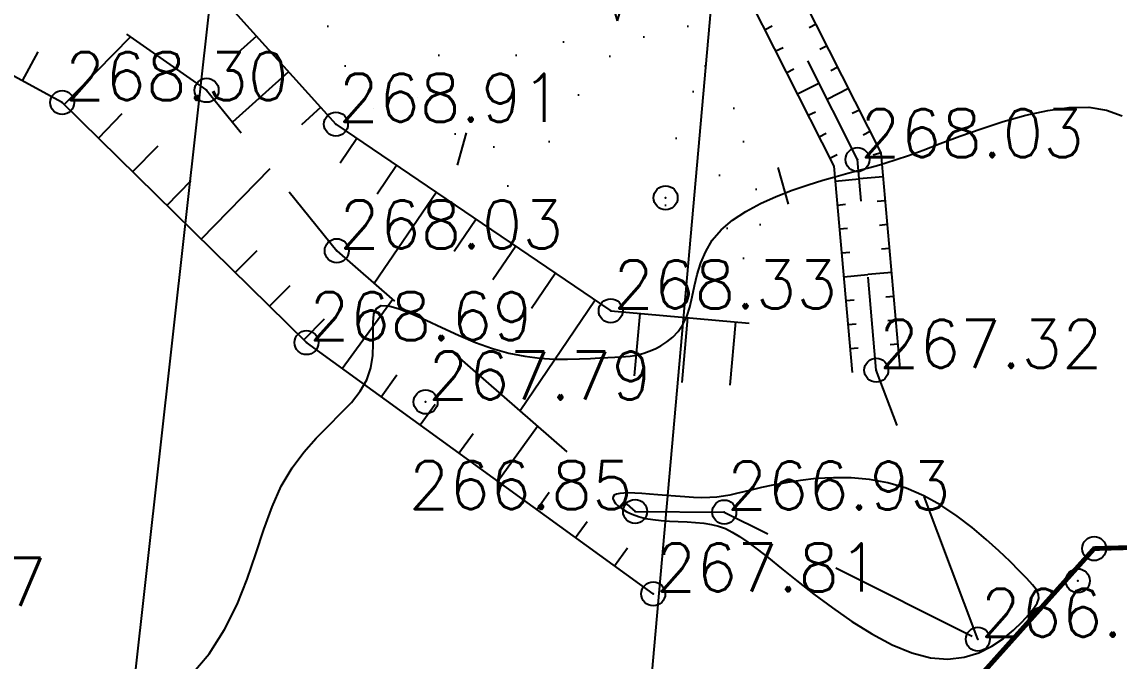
# Model space of a CAD drawing. Header units: millimetres. Extents: x 524954 to 526204, y 9523489 to 9524010.
# Drawn here: x 525606.35 to 525629.2, y 9523584.17 to 9523597.49 of the extents above; entities that cross this region are included whole.
import ezdxf
from ezdxf import colors
from ezdxf.entities.mleader import LeaderData, LeaderLine
from ezdxf.enums import TextEntityAlignment as Align
from ezdxf.math import Vec2, Vec3

# ---------------------------------------------------------------- set-up
doc = ezdxf.new("R2010")
doc.units = ezdxf.units.MM
doc.header["$PDMODE"] = 32
doc.header["$PDSIZE"] = 0.5
doc.linetypes.add('ACAD_ISO12W100', pattern=[21, 12, -3, 0, -3, 0, -3])
doc.linetypes.add('CACHE2', pattern=[4.7625, 3.175, -1.5875])
for name, color, linetype in [('Bas_Talus', 40, 'CACHE2'), ('Bord Fleuve', 4, 'ACAD_ISO12W100'), ('CN_01_00', 3, 'Continuous'), ('CN_02_00', 4, 'Continuous'), ('ETQ IMPAIR', 7, 'Continuous'), ('Haut_Talus', 30, 'Continuous'), ('Route - Route de la corniche de Brazzaville - Tabulations', 7, 'Continuous'), ('Talus', 2, 'Continuous'), ('TopoAlt', 3, 'Continuous'), ('TOPOJIS', 7, 'Continuous'), ('Végétation_Plantation', 70, 'Continuous')]:
    doc.layers.add(name, color=color, linetype=linetype)
doc.styles.add('Simplex 1.0', font='Simplex.shx', dxfattribs={"width": 0.99, "height": 1})
doc.styles.get("Standard").update_dxf_attribs({"font": 'arial.ttf'})

# ---------------------------------------------------------------- blocks, each defined once
blk = doc.blocks.new('TCPOINT M')
at = {"color": 0}
blk.add_point((0, 0), dxfattribs=at)
at = {"layer": 'TopoAlt', "style": 'Simplex 1.0', "width": 0.99}
blk.add_attdef('ALT', (0.15, 0.15), '', height=1, dxfattribs=at)

msp = doc.modelspace()

# ---------------------------------------------------------------- hatches: boundary and pattern name
at = {"layer": 'Bord Fleuve', "ltscale": 0.5}
h = msp.add_hatch(dxfattribs=at)
h.set_pattern_fill('ANSI33', color=256, scale=2, angle=330, style=0)
h.paths.add_polyline_path([(526101.715, 9523771.778), (526101.498, 9523728.689), (526067.042, 9523702.1), (526048.223, 9523678.528), (526031.816, 9523676.184), (526027.837, 9523671.249), (526016.46, 9523661.911), (526012.684, 9523655.259), (526010.342, 9523652.337), (526009.349, 9523649.826), (526002.836, 9523644.901), (526001.359, 9523638.704), (525998.552, 9523634.868), (525992.641, 9523630.59), (525971.373, 9523621.771), (525946.333, 9523622.282), (525936.503, 9523619.892), (525930.695, 9523617.923), (525919.699, 9523615.395), (525895.841, 9523612.948), (525885.599, 9523613.628), (525875.196, 9523613.421), (525867.372, 9523614.558), (525859.164, 9523613.749), (525850.68, 9523611.584), (525842.877, 9523609.413), (525834.137, 9523605.724), (525821.783, 9523602.11), (525815.903, 9523600.185), (525796.184, 9523594.113), (525774.026, 9523585.199), (525767.099, 9523581.761), (525763.989, 9523580.32), (525760.33, 9523578.539), (525748.039, 9523572.413), (525744.059, 9523571.766), (525739.195, 9523569.005), (525726.381, 9523563.785), (525719.788, 9523561.814), (525707.248, 9523554.536), (525700.147, 9523552.212), (525692.212, 9523549.16), (525674.921, 9523545.702), (525662.522, 9523542.332), (525644.942, 9523541.016), (525635.899, 9523540.053), (525621.612, 9523536.522), (525609.298, 9523533.789), (525593.484, 9523529.477), (525590.482, 9523529.837), (525587.338, 9523528.188), (525575.413, 9523524.864), (525573.541, 9523524.376), (525537.559, 9523507.804), (525536.053, 9523507.312), (525509.961, 9523500.658), (525472.702, 9523501.018), (525453.195, 9523495.13), (525425.264, 9523493.316), (525409.725, 9523500.229), (525383.624, 9523517.145), (525374.857, 9523528.592), (525397.503, 9523550.219), (525408.728, 9523544.096), (525423.511, 9523536.311), (525445.736, 9523537.578), (525453.966, 9523539.782), (525464.454, 9523546.087), (525473.153, 9523547.827), (525482.046, 9523548.599), (525491.438, 9523548.246), (525499.251, 9523546.152), (525510.455, 9523545.914), (525524.182, 9523548.573), (525533.752, 9523550.446), (525539.312, 9523550.42), (525543.959, 9523554.529), (525548.966, 9523556.567), (525556.157, 9523559.482), (525565.701, 9523562.659), (525575.687, 9523565.927), (525586.045, 9523569.089), (525592.726, 9523570.833), (525599.232, 9523573.013), (525615.849, 9523577.326), (525625.16, 9523582.583), (525628.685, 9523586.517), (525632.523, 9523586.625), (525648.079, 9523583.088), (525655.429, 9523583.638), (525665.347, 9523586.334), (525670.505, 9523587.365), (525674.974, 9523592.31), (525681.363, 9523595.427), (525690.374, 9523596.897), (525696.726, 9523596.667), (525703.112, 9523600.372), (525712.502, 9523603.181), (525720.951, 9523606.622), (525729.973, 9523611.744), (525735.094, 9523612.577), (525741.896, 9523615.967), (525746.088, 9523618.007), (525749.05, 9523619.379), (525756.94, 9523623.296), (525766.831, 9523627.898), (525804.249, 9523638.101), (525817.576, 9523642.025), (525828.432, 9523644.919), (525839.805, 9523649.896), (525846.166, 9523651.166), (525855.839, 9523655.822), (525867.776, 9523655.711), (525877.503, 9523655.632), (525886.144, 9523654.198), (525894.786, 9523653.829), (525911.157, 9523655.506), (525918.652, 9523656.801), (525925.004, 9523658.249), (525933.183, 9523660.832), (525939.613, 9523663.374), (525944.509, 9523665.893), (525950.393, 9523669.022), (525957.623, 9523672.73), (525962.986, 9523676.276), (525970.165, 9523679.965), (525973.599, 9523682.924), (525976.261, 9523684.646), (525980.145, 9523686.246), (525987.591, 9523689.162), (525991.967, 9523692.966), (525998.543, 9523697.851), (526003.542, 9523703.73), (526012.581, 9523711.677), (526026.66, 9523716.709), (526030.85, 9523726.011), (526046.387, 9523740.613), (526052.355, 9523745.599), (526061.927, 9523759.011), (526073.275, 9523760.379), (526077.818, 9523761.95), (526083.981, 9523762.217)])
h.paths.add_polyline_path([(525512.661, 9523516.101), (525534.357, 9523523.257), (525535.319, 9523520.342), (525513.623, 9523513.186)], flags=24)
h.paths.add_polyline_path([(525743.331, 9523593.045), (525764.315, 9523602.078), (525765.529, 9523599.259), (525744.545, 9523590.226)], flags=24)
h.paths.add_polyline_path([(525983.194, 9523662.071), (526001.508, 9523675.73), (526003.343, 9523673.269), (525985.029, 9523659.611)], flags=24)
at = {"layer": 'Végétation_Plantation', "linetype": 'CACHE2', "ltscale": 0.5}
h = msp.add_hatch(dxfattribs=at)
h.set_pattern_fill('BROUSS', color=256, scale=1.5, style=0)
h.set_pattern_definition([(74.475889, (0, 0), (-3.750000001, 13.500000005), [2.25, -11.761156275]), (74.475889, (3.75, 4.5), (-3.750000001, 13.500000005), [2.25, -11.761156275]), (74.475889, (7.5, 9), (-3.750000001, 13.500000005), [2.25, -11.761156275]), (105.524111, (0, 0), (-7.500000003, 4e-10), [1.5, -12.511156275]), (105.524111, (3.75, 4.5), (-7.500000003, 4e-10), [1.5, -12.511156275]), (105.524111, (7.5, 9), (-7.500000003, 4e-10), [1.5, -12.511156275]), (0, (0.453, 0.484), (3.75, 4.5), [0, -7.5]), (0, (1.468, 1.072), (3.75, 4.5), [0, -7.5]), (0, (1.1713, 1.8804), (3.75, 4.5), [0, -7.5]), (0, (2.327, 1.9907), (3.75, 4.5), [0, -7.5]), (0, (1.64, 3.7912), (3.75, 4.5), [0, -7.5]), (0, (0.3684, 2.1545), (3.75, 4.5), [0, -7.5]), (0, (0.281, 2.4684), (3.75, 4.5), [0, -7.5]), (0, (0.0314, 3.7912), (3.75, 4.5), [0, -7.5]), (0, (-0.7807, 0.2634), (3.75, 4.5), [0, -7.5]), (0, (-0.8588, 0.9984), (3.75, 4.5), [0, -7.5]), (0, (-1.468, 0.19), (3.75, 4.5), [0, -7.5]), (0, (-1.624, 1.2924), (3.75, 4.5), [0, -7.5]), (0, (-1.1242, 1.9905), (3.75, 4.5), [0, -7.5]), (0, (-1.3274, 2.6888), (3.75, 4.5), [0, -7.5]), (0, (-1.9207, 3.5707), (3.75, 4.5), [0, -7.5]), (0, (-0.406, 2.9085), (3.75, 4.5), [0, -7.5]), (0, (-2.53, 2.064), (3.75, 4.5), [0, -7.5]), (0, (-2.7485, 0.6675), (3.75, 4.5), [0, -7.5]), (0, (-1.1235, -0.4347), (3.75, 4.5), [0, -7.5]), (0, (-0.156, -0.7287), (3.75, 4.5), [0, -7.5]), (0, (-0.812, -1.537), (3.75, 4.5), [0, -7.5]), (0, (1.5774, -1.4635), (3.75, 4.5), [0, -7.5]), (0, (0.5466, -0.3245), (3.75, 4.5), [0, -7.5]), (0, (1.468, -0.104), (3.75, 4.5), [0, -7.5])])
edge = h.paths.add_edge_path()
edge.add_line((525603.708, 9523651.917), (525604.316, 9523643.682))
edge.add_line((525604.316, 9523643.682), (525604.258, 9523638.43))
edge.add_line((525604.258, 9523638.43), (525602.189, 9523630.893))
edge.add_line((525602.189, 9523630.893), (525600.46, 9523615.84))
edge.add_line((525600.46, 9523615.84), (525600.246, 9523608.403))
edge.add_line((525600.246, 9523608.403), (525608.91, 9523600.84))
edge.add_line((525608.91, 9523600.84), (525613.364, 9523595.903))
edge.add_line((525613.364, 9523595.903), (525618.862, 9523592.168))
edge.add_line((525618.862, 9523592.168), (525621.565, 9523591.927))
edge.add_line((525621.565, 9523591.927), (525622.564, 9523594.28))
edge.add_line((525622.564, 9523594.28), (525620.711, 9523597.954))
edge.add_line((525620.711, 9523597.954), (525616.544, 9523601.433))
edge.add_line((525616.544, 9523601.433), (525615.815, 9523602.539))
edge.add_line((525615.815, 9523602.539), (525614.269, 9523607.932))
edge.add_line((525614.269, 9523607.932), (525614.127, 9523611.871))
edge.add_line((525614.127, 9523611.871), (525613.362, 9523616.707))
edge.add_line((525613.362, 9523616.707), (525613.37, 9523620.459))
edge.add_line((525613.37, 9523620.459), (525613.416, 9523620.919))
edge.add_line((525613.416, 9523620.919), (525610.77, 9523625.896))
edge.add_line((525610.77, 9523625.896), (525609.551, 9523629.318))
edge.add_line((525609.551, 9523629.318), (525608.776, 9523630.898))
edge.add_line((525608.776, 9523630.898), (525609.025, 9523636.424))
edge.add_line((525609.025, 9523636.424), (525608.54, 9523644.276))
edge.add_line((525608.54, 9523644.276), (525607.714, 9523651.451))
edge.add_line((525607.714, 9523651.451), (525603.758, 9523651.916))

# ---------------------------------------------------------------- linework, layer by layer
at = {"layer": 'Bas_Talus', "flags": 128}
for points in [[(525599.357, 9523657.854), (525600.356, 9523650.755), (525601.3, 9523645.196), (525601.052, 9523643.968), (525601.014, 9523638.343), (525599.463, 9523634.839), (525598.397, 9523632.673), (525596.606, 9523627.292), (525596.086, 9523614.07), (525598.152, 9523606.809), (525601.835, 9523601.931), (525610.196, 9523596.063), (525612.906, 9523592.721), (525619.121, 9523587.29), (525620.98, 9523587.278), (525626.263, 9523584.629)], [(525626.263, 9523584.629), (525624.147, 9523590.232), (525623.755, 9523594.62), (525621.685, 9523598.727), (525617.462, 9523602.252), (525616.934, 9523603.053), (525615.48, 9523608.124), (525615.341, 9523611.988), (525614.579, 9523616.801), (525614.587, 9523620.397), (525614.664, 9523621.165), (525611.887, 9523626.388), (525610.674, 9523629.791), (525610.006, 9523631.154), (525610.243, 9523636.435), (525609.753, 9523644.383), (525608.922, 9523651.591)]]:
    msp.add_lwpolyline(points, dxfattribs=at)
at = {"layer": 'Bord Fleuve', "ltscale": 0.35, "flags": 128}
msp.add_lwpolyline([(525394.064, 9523546.741, 0.1, 0.1, 0), (525403.511, 9523541.057, 0.1, 0.1, 0), (525423.511, 9523536.311, 0.1, 0.1, 0), (525445.736, 9523537.578, 0.1, 0.1, 0), (525453.966, 9523539.782, 0.1, 0.1, 0), (525464.454, 9523546.087, 0.1, 0.1, 0), (525473.153, 9523547.827, 0.1, 0.1, 0), (525482.046, 9523548.599, 0.1, 0.1, 0), (525491.438, 9523548.246, 0.1, 0.1, 0), (525499.251, 9523546.152, 0.1, 0.1, 0), (525510.455, 9523545.914, 0.1, 0.1, 0), (525524.182, 9523548.573, 0.1, 0.1, 0), (525533.752, 9523550.446, 0.1, 0.1, 0), (525539.312, 9523550.42, 0.1, 0.1, 0), (525543.959, 9523554.529, 0.1, 0.1, 0), (525548.966, 9523556.567, 0.1, 0.1, 0), (525556.157, 9523559.482, 0.1, 0.1, 0), (525565.701, 9523562.659, 0.1, 0.1, 0), (525575.687, 9523565.927, 0.1, 0.1, 0), (525586.045, 9523569.089, 0.1, 0.1, 0), (525592.726, 9523570.833, 0.1, 0.1, 0), (525599.232, 9523573.013, 0.1, 0.1, 0), (525615.849, 9523577.326, 0.1, 0.1, 0), (525625.16, 9523582.583, 0.1, 0.1, 0), (525628.685, 9523586.517, 0.1, 0.1, 0), (525632.523, 9523586.625, 0.1, 0.1, 0), (525648.079, 9523583.088, 0.1, 0.1, 0), (525655.429, 9523583.638, 0.1, 0.1, 0), (525665.347, 9523586.334, 0.1, 0.1, 0), (525670.505, 9523587.365, 0.1, 0.1, 0), (525674.974, 9523592.31, 0.1, 0.1, 0), (525674.974, 9523592.31, 0.1, 0.1, 0), (525681.363, 9523595.427, 0.1, 0.1, 0), (525681.363, 9523595.427, 0.1, 0.1, 0), (525690.374, 9523596.897, 0.1, 0.1, 0), (525696.726, 9523596.667, 0.1, 0.1, 0), (525703.112, 9523600.372, 0.1, 0.1, 0), (525712.502, 9523603.181, 0.1, 0.1, 0), (525712.502, 9523603.181, 0.1, 0.1, 0), (525720.951, 9523606.622, 0.1, 0.1, 0), (525729.973, 9523611.744, 0.1, 0.1, 0), (525735.094, 9523612.577, 0.1, 0.1, 0), (525741.896, 9523615.967, 0.1, 0.1, 0), (525746.088, 9523618.007, 0.1, 0.1, 0), (525749.05, 9523619.379, 0.1, 0.1, 0), (525756.94, 9523623.296, 0.1, 0.1, 0), (525766.831, 9523627.898, 0.1, 0.1, 0), (525804.249, 9523638.101, 0.1, 0.1, 0), (525817.576, 9523642.025, 0.1, 0.1, 0), (525828.432, 9523644.919, 0.1, 0.1, 0), (525839.805, 9523649.896, 0.1, 0.1, 0), (525846.166, 9523651.166, 0.1, 0.1, 0), (525855.839, 9523655.822, 0.1, 0.1, 0), (525867.776, 9523655.711, 0.1, 0.1, 0), (525877.503, 9523655.632, 0.1, 0.1, 0), (525886.144, 9523654.198, 0.1, 0.1, 0), (525894.786, 9523653.829, 0.1, 0.1, 0), (525911.157, 9523655.506, 0.1, 0.1, 0), (525918.652, 9523656.801, 0.1, 0.1, 0), (525925.004, 9523658.249, 0.1, 0.1, 0), (525933.183, 9523660.832, 0.1, 0.1, 0), (525939.613, 9523663.374, 0.1, 0.1, 0), (525944.509, 9523665.893, 0.1, 0.1, 0), (525950.393, 9523669.022, 0.1, 0.1, 0), (525957.623, 9523672.73, 0.1, 0.1, 0), (525962.986, 9523676.276, 0.1, 0.1, 0), (525970.165, 9523679.965, 0.1, 0.1, 0), (525970.165, 9523679.965, 0.1, 0.1, 0), (525973.599, 9523682.924, 0.1, 0.1, 0), (525976.261, 9523684.646, 0.1, 0.1, 0), (525980.145, 9523686.246, 0.1, 0.1, 0), (525987.591, 9523689.162, 0.1, 0.1, 0), (525991.967, 9523692.966, 0.1, 0.1, 0), (525998.543, 9523697.851, 0.1, 0.1, 0), (526003.542, 9523703.73, 0.1, 0.1, 0), (526012.581, 9523711.677, 0.1, 0.1, 0), (526026.66, 9523716.709, 0.1, 0.1, 0), (526030.85, 9523726.011, 0.1, 0.1, 0), (526046.387, 9523740.613, 0.1, 0.1, 0), (526052.355, 9523745.599, 0.1, 0.1, 0), (526061.927, 9523759.011, 0.1, 0.1, 0), (526073.275, 9523760.379, 0.1, 0.1, 0), (526077.818, 9523761.95, 0.1, 0.1, 0), (526083.981, 9523762.217, 0.1, 0.1, 0), (526101.715, 9523771.778, 0, 0, 0)], format="xyseb", dxfattribs=at)
at = {"layer": 'CN_01_00', "elevation": 267, "flags": 128}
msp.add_lwpolyline([(525625.64, 9523584.211), (525625.976, 9523584.252), (525626.281, 9523584.348), (525626.555, 9523584.484), (525626.798, 9523584.646), (525627.007, 9523584.82), (525627.183, 9523584.991), (525627.324, 9523585.147), (525627.429, 9523585.275), (525627.498, 9523585.381), (525627.531, 9523585.475), (525627.526, 9523585.564), (525627.484, 9523585.657), (525627.404, 9523585.763), (525627.286, 9523585.891), (525627.128, 9523586.05), (525626.933, 9523586.245), (525626.701, 9523586.468), (525626.437, 9523586.708), (525626.145, 9523586.954), (525625.829, 9523587.195), (525625.491, 9523587.42), (525625.135, 9523587.617), (525624.766, 9523587.776), (525624.387, 9523587.889), (525624.004, 9523587.958), (525623.624, 9523587.991), (525623.253, 9523587.994), (525622.897, 9523587.974), (525622.564, 9523587.937), (525622.259, 9523587.889), (525621.988, 9523587.838), (525621.757, 9523587.788), (525621.559, 9523587.742), (525621.388, 9523587.7), (525621.237, 9523587.663), (525621.097, 9523587.632), (525620.962, 9523587.607), (525620.825, 9523587.589), (525620.677, 9523587.579), (525620.514, 9523587.577), (525620.339, 9523587.582), (525620.155, 9523587.592), (525619.966, 9523587.606), (525619.779, 9523587.622), (525619.595, 9523587.638), (525619.421, 9523587.654), (525619.261, 9523587.666), (525619.118, 9523587.674), (525618.993, 9523587.677), (525618.887, 9523587.674), (525618.801, 9523587.666), (525618.734, 9523587.65), (525618.688, 9523587.628), (525618.662, 9523587.597), (525618.658, 9523587.558), (525618.676, 9523587.511), (525618.715, 9523587.458), (525618.773, 9523587.4), (525618.851, 9523587.342), (525618.947, 9523587.284), (525619.06, 9523587.231), (525619.19, 9523587.185), (525619.335, 9523587.147), (525619.494, 9523587.121), (525619.664, 9523587.103), (525619.841, 9523587.091), (525620.022, 9523587.083), (525620.203, 9523587.074), (525620.381, 9523587.063), (525620.552, 9523587.046), (525620.712, 9523587.021), (525620.86, 9523586.984), (525621.003, 9523586.932), (525621.147, 9523586.861), (525621.3, 9523586.768), (525621.471, 9523586.65), (525621.668, 9523586.502), (525621.898, 9523586.321), (525622.169, 9523586.104), (525622.487, 9523585.85), (525622.844, 9523585.571), (525623.231, 9523585.283), (525623.638, 9523585.001), (525624.056, 9523584.74), (525624.475, 9523584.515), (525624.885, 9523584.343), (525625.276, 9523584.238), (525625.64, 9523584.211)], close=True, dxfattribs=at)
at = {"layer": 'CN_02_00', "elevation": 268, "flags": 128}
msp.add_lwpolyline([(525609.848, 9523583.854), (525610.25, 9523584.326), (525610.571, 9523584.831), (525610.829, 9523585.354), (525611.041, 9523585.883), (525611.222, 9523586.407), (525611.39, 9523586.912), (525611.561, 9523587.387), (525611.751, 9523587.817), (525611.974, 9523588.196), (525612.221, 9523588.527), (525612.48, 9523588.82), (525612.739, 9523589.084), (525612.986, 9523589.328), (525613.21, 9523589.561), (525613.397, 9523589.793), (525613.536, 9523590.031), (525613.619, 9523590.281), (525613.658, 9523590.537), (525613.668, 9523590.788), (525613.664, 9523591.022), (525613.663, 9523591.229), (525613.68, 9523591.398), (525613.731, 9523591.519), (525613.831, 9523591.58), (525613.992, 9523591.575), (525614.208, 9523591.514), (525614.471, 9523591.408), (525614.77, 9523591.272), (525615.097, 9523591.119), (525615.442, 9523590.961), (525615.796, 9523590.812), (525616.149, 9523590.685), (525616.493, 9523590.59), (525616.824, 9523590.525), (525617.139, 9523590.485), (525617.436, 9523590.465), (525617.712, 9523590.461), (525617.965, 9523590.467), (525618.192, 9523590.479), (525618.389, 9523590.491), (525618.556, 9523590.5), (525618.698, 9523590.506), (525618.818, 9523590.511), (525618.924, 9523590.518), (525619.019, 9523590.527), (525619.111, 9523590.541), (525619.205, 9523590.561), (525619.305, 9523590.589), (525619.417, 9523590.627), (525619.537, 9523590.678), (525619.661, 9523590.742), (525619.785, 9523590.823), (525619.905, 9523590.922), (525620.016, 9523591.042), (525620.115, 9523591.185), (525620.196, 9523591.352), (525620.259, 9523591.544), (525620.311, 9523591.758), (525620.36, 9523591.987), (525620.417, 9523592.225), (525620.491, 9523592.467), (525620.592, 9523592.707), (525620.73, 9523592.94), (525620.913, 9523593.159), (525621.148, 9523593.36), (525621.426, 9523593.542), (525621.735, 9523593.706), (525622.063, 9523593.853), (525622.397, 9523593.982), (525622.725, 9523594.094), (525623.034, 9523594.19), (525623.313, 9523594.27), (525623.553, 9523594.335), (525623.763, 9523594.39), (525623.956, 9523594.441), (525624.144, 9523594.493), (525624.342, 9523594.551), (525624.562, 9523594.621), (525624.817, 9523594.708), (525625.12, 9523594.818), (525625.48, 9523594.953), (525625.888, 9523595.105), (525626.329, 9523595.261), (525626.791, 9523595.411), (525627.26, 9523595.542), (525627.723, 9523595.644), (525628.166, 9523595.703), (525628.575, 9523595.709), (525628.941, 9523595.652), (525629.268, 9523595.532)], dxfattribs=at)
at = {"layer": 'Haut_Talus', "flags": 128}
for points in [[(525601.024, 9523658.289), (525602.687, 9523654.633), (525603.599, 9523643.656), (525603.543, 9523638.531), (525601.483, 9523631.03), (525599.745, 9523615.892), (525599.52, 9523608.085), (525608.406, 9523600.328), (525612.89, 9523595.359), (525618.613, 9523591.471), (525621.501, 9523591.213)], [(525619.5, 9523585.574), (525612.277, 9523590.807), (525607.186, 9523595.808), (525599.957, 9523599.753), (525597.247, 9523603.032), (525593.096, 9523611.496), (525592.851, 9523613.063), (525593.481, 9523618.717), (525594.45, 9523630.102), (525596.089, 9523633.861), (525596.995, 9523635.297), (525597.827, 9523643.003), (525597.939, 9523651.265), (525597.377, 9523657.469)], [(525623.649, 9523590.188), (525623.266, 9523594.48), (525621.285, 9523598.409), (525617.085, 9523601.916), (525616.474, 9523602.842), (525614.983, 9523608.045), (525614.842, 9523611.94), (525614.079, 9523616.763), (525614.087, 9523620.422), (525614.151, 9523621.064), (525611.428, 9523626.186), (525610.213, 9523629.597), (525609.501, 9523631.049), (525609.743, 9523636.43), (525609.255, 9523644.339), (525608.426, 9523651.533)], [(525624.645, 9523590.277), (525624.245, 9523594.759), (525622.084, 9523599.044), (525617.839, 9523602.589), (525617.393, 9523603.265), (525615.978, 9523608.203), (525615.839, 9523612.036), (525615.079, 9523616.84), (525615.087, 9523620.371), (525615.176, 9523621.266), (525612.345, 9523626.59), (525611.136, 9523629.986), (525610.511, 9523631.259), (525610.744, 9523636.439), (525610.251, 9523644.427), (525609.419, 9523651.648)]]:
    msp.add_lwpolyline(points, dxfattribs=at)
at = {"layer": 'Route - Route de la corniche de Brazzaville - Tabulations'}
for p, q in [((525613.413, 9523626.132), (525606.759, 9523566.502)), ((525623.142, 9523625.156), (525617.814, 9523565.393))]:
    msp.add_line(p, q, dxfattribs=at)
at = {"layer": 'Talus'}
for p, q in [((525621.829, 9523597.329), (525621.978, 9523597.404)), ((525622.894, 9523597.438), (525622.746, 9523597.363)), ((525607.226, 9523595.769), (525608.609, 9523597.176)), ((525607.226, 9523595.769), (525608.609, 9523597.176)), ((525611.234, 9523597.194), (525610.848, 9523596.845)), ((525611.234, 9523597.194), (525610.848, 9523596.845)), ((525622.054, 9523596.883), (525622.203, 9523596.958)), ((525623.12, 9523596.991), (525622.971, 9523596.916)), ((525606.358, 9523596.26), (525606.686, 9523596.862)), ((525606.358, 9523596.26), (525606.686, 9523596.862)), ((525611.904, 9523596.451), (525610.736, 9523595.397)), ((525611.904, 9523596.451), (525610.736, 9523595.397)), ((525622.28, 9523596.436), (525622.428, 9523596.511)), ((525623.345, 9523596.545), (525623.196, 9523596.47)), ((525622.505, 9523595.99), (525622.951, 9523596.215)), ((525623.57, 9523596.098), (525623.123, 9523595.873)), ((525607.94, 9523595.068), (525608.439, 9523595.577)), ((525607.94, 9523595.068), (525608.439, 9523595.577)), ((525612.574, 9523595.709), (525612.171, 9523595.346)), ((525612.574, 9523595.709), (525612.171, 9523595.346)), ((525622.73, 9523595.543), (525622.879, 9523595.618)), ((525623.795, 9523595.652), (525623.646, 9523595.577)), ((525613.327, 9523595.062), (525612.974, 9523594.543)), ((525613.327, 9523595.062), (525612.974, 9523594.543)), ((525622.955, 9523595.097), (525623.104, 9523595.172)), ((525624.02, 9523595.206), (525623.871, 9523595.131)), ((525608.653, 9523594.367), (525609.186, 9523594.909)), ((525608.653, 9523594.367), (525609.186, 9523594.909)), ((525623.18, 9523594.65), (525623.329, 9523594.725)), ((525624.245, 9523594.759), (525624.082, 9523594.713)), ((525610.08, 9523592.965), (525611.519, 9523594.431)), ((525610.08, 9523592.965), (525611.519, 9523594.431)), ((525614.154, 9523594.5), (525613.746, 9523593.9)), ((525614.154, 9523594.5), (525613.746, 9523593.9)), ((525609.366, 9523593.666), (525609.873, 9523594.182)), ((525609.366, 9523593.666), (525609.873, 9523594.182)), ((525623.293, 9523594.172), (525623.791, 9523594.217)), ((525624.289, 9523594.261), (525623.791, 9523594.217)), ((525614.981, 9523593.938), (525613.689, 9523592.036)), ((525614.981, 9523593.938), (525613.689, 9523592.036)), ((525623.338, 9523593.674), (525623.504, 9523593.689)), ((525624.334, 9523593.763), (525624.168, 9523593.748)), ((525615.808, 9523593.376), (525615.355, 9523592.708)), ((525615.808, 9523593.376), (525615.355, 9523592.708)), ((525624.378, 9523593.265), (525624.212, 9523593.25)), ((525623.382, 9523593.176), (525623.548, 9523593.191)), ((525616.636, 9523592.814), (525616.159, 9523592.113)), ((525616.636, 9523592.814), (525616.159, 9523592.113)), ((525624.423, 9523592.767), (525624.257, 9523592.752)), ((525610.793, 9523592.265), (525611.246, 9523592.726)), ((525610.793, 9523592.265), (525611.246, 9523592.726)), ((525623.427, 9523592.678), (525623.593, 9523592.693)), ((525617.463, 9523592.252), (525616.964, 9523591.517)), ((525617.463, 9523592.252), (525616.964, 9523591.517)), ((525623.471, 9523592.18), (525623.969, 9523592.225)), ((525624.467, 9523592.269), (525623.969, 9523592.225)), ((525611.506, 9523591.564), (525611.933, 9523591.998)), ((525611.506, 9523591.564), (525611.933, 9523591.998)), ((525613.022, 9523590.267), (525614.065, 9523591.708)), ((525613.022, 9523590.267), (525614.065, 9523591.708)), ((525618.29, 9523591.69), (525616.724, 9523589.385)), ((525618.29, 9523591.69), (525616.724, 9523589.385)), ((525623.516, 9523591.682), (525623.682, 9523591.697)), ((525624.512, 9523591.771), (525624.346, 9523591.756)), ((525619.22, 9523591.416), (525619.104, 9523590.114)), ((525619.22, 9523591.416), (525619.104, 9523590.114)), ((525612.22, 9523590.863), (525612.653, 9523591.304)), ((525612.22, 9523590.863), (525612.653, 9523591.304)), ((525620.216, 9523591.328), (525620.096, 9523589.98)), ((525620.216, 9523591.328), (525620.096, 9523589.98)), ((525621.212, 9523591.239), (525621.094, 9523589.919)), ((525621.212, 9523591.239), (525621.094, 9523589.919)), ((525623.56, 9523591.184), (525623.726, 9523591.199)), ((525624.556, 9523591.273), (525624.39, 9523591.258)), ((525624.601, 9523590.775), (525624.435, 9523590.76)), ((525623.605, 9523590.686), (525623.771, 9523590.701)), ((525613.831, 9523589.68), (525614.161, 9523590.136)), ((525613.831, 9523589.68), (525614.161, 9523590.136)), ((525614.641, 9523589.094), (525614.953, 9523589.525)), ((525614.641, 9523589.094), (525614.953, 9523589.525)), ((525615.451, 9523588.507), (525615.745, 9523588.913)), ((525615.451, 9523588.507), (525615.745, 9523588.913)), ((525616.261, 9523587.92), (525617.09, 9523589.065)), ((525616.261, 9523587.92), (525617.09, 9523589.065)), ((525617.071, 9523587.334), (525617.329, 9523587.691)), ((525617.071, 9523587.334), (525617.329, 9523587.691)), ((525617.881, 9523586.747), (525618.121, 9523587.079)), ((525617.881, 9523586.747), (525618.121, 9523587.079)), ((525618.69, 9523586.16), (525618.963, 9523586.536)), ((525618.69, 9523586.16), (525618.963, 9523586.536))]:
    msp.add_line(p, q, dxfattribs=at)

# ---------------------------------------------------------------- block references
at = {"layer": 'TOPOJIS'}
ref = msp.add_blockref('TCPOINT M', (525607.186, 9523595.808, 268.3), dxfattribs=at)
ref.add_attrib('ALT', '268.30', (525607.236, 9523595.858, 268.3), dxfattribs={"layer": 'TopoAlt', "height": 1, "style": 'Simplex 1.0', "width": 0.99})
for p in [(525610.196, 9523596.063, 268.07), (525619.758, 9523593.824, 268.1), (525628.685, 9523586.517, 267.54), (525628.343, 9523585.847, 267.27)]:
    msp.add_blockref('TCPOINT M', p, dxfattribs=at)
ref = msp.add_blockref('TCPOINT M', (525612.89, 9523595.359, 268.91), dxfattribs=at)
ref.add_attrib('ALT', '268.91', (525612.94, 9523595.409, 268.91), dxfattribs={"layer": 'TopoAlt', "height": 1, "style": 'Simplex 1.0', "width": 0.99})
ref = msp.add_blockref('TCPOINT M', (525623.755, 9523594.62, 268.03), dxfattribs=at)
ref.add_attrib('ALT', '268.03', (525623.805, 9523594.67, 268.03), dxfattribs={"layer": 'TopoAlt', "height": 1, "style": 'Simplex 1.0', "width": 0.99})
ref = msp.add_blockref('TCPOINT M', (525612.906, 9523592.721, 268.03), dxfattribs=at)
ref.add_attrib('ALT', '268.03', (525612.956, 9523592.771, 268.03), dxfattribs={"layer": 'TopoAlt', "height": 1, "style": 'Simplex 1.0', "width": 0.99})
ref = msp.add_blockref('TCPOINT M', (525618.613, 9523591.471, 268.33), dxfattribs=at)
ref.add_attrib('ALT', '268.33', (525618.663, 9523591.521, 268.33), dxfattribs={"layer": 'TopoAlt', "height": 1, "style": 'Simplex 1.0', "width": 0.99})
ref = msp.add_blockref('TCPOINT M', (525612.277, 9523590.807, 268.69), dxfattribs=at)
ref.add_attrib('ALT', '268.69', (525612.327, 9523590.857, 268.69), dxfattribs={"layer": 'TopoAlt', "height": 1, "style": 'Simplex 1.0', "width": 0.99})
ref = msp.add_blockref('TCPOINT M', (525624.147, 9523590.232, 267.32), dxfattribs=at)
ref.add_attrib('ALT', '267.32', (525624.197, 9523590.282, 267.32), dxfattribs={"layer": 'TopoAlt', "height": 1, "style": 'Simplex 1.0', "width": 0.99})
ref = msp.add_blockref('TCPOINT M', (525614.758, 9523589.572, 267.79), dxfattribs=at)
ref.add_attrib('ALT', '267.79', (525614.808, 9523589.622, 267.79), dxfattribs={"layer": 'TopoAlt', "height": 1, "style": 'Simplex 1.0', "width": 0.99})
ref = msp.add_blockref('TCPOINT M', (525619.121, 9523587.29, 266.85), dxfattribs=at)
ref.add_attrib('ALT', '266.85', dxfattribs={"layer": 'TopoAlt', "height": 1, "style": 'Simplex 1.0', "width": 0.99}).set_placement((525619.071, 9523587.34, 266.85), align=Align.RIGHT)
ref = msp.add_blockref('TCPOINT M', (525620.98, 9523587.278, 266.93), dxfattribs=at)
ref.add_attrib('ALT', '266.93', (525621.03, 9523587.328, 266.93), dxfattribs={"layer": 'TopoAlt', "height": 1, "style": 'Simplex 1.0', "width": 0.99})
ref = msp.add_blockref('TCPOINT M', (525619.5, 9523585.574, 267.81), dxfattribs=at)
ref.add_attrib('ALT', '267.81', (525619.55, 9523585.624, 267.81), dxfattribs={"layer": 'TopoAlt', "height": 1, "style": 'Simplex 1.0', "width": 0.99})
ref = msp.add_blockref('TCPOINT M', (525602.147, 9523585.274, 268.57), dxfattribs=at)
ref.add_attrib('ALT', '268.57', (525602.197, 9523585.324, 268.57), dxfattribs={"layer": 'TopoAlt', "height": 1, "style": 'Simplex 1.0', "width": 0.99})
ref = msp.add_blockref('TCPOINT M', (525626.263, 9523584.629, 266.39), dxfattribs=at)
ref.add_attrib('ALT', '266.39', (525626.313, 9523584.679, 266.39), dxfattribs={"layer": 'TopoAlt', "height": 1, "style": 'Simplex 1.0', "width": 0.99})

# ---------------------------------------------------------------- next in the draw order: leaders
at = {"layer": 'ETQ IMPAIR'}
ml = msp.add_multileader_mtext('Standard', dxfattribs=at)
ml.set_content('Escalier', color=256)
ml.set_leader_properties()
ml.build(insert=Vec2(0, 0))
ml.multileader.update_dxf_attribs({"has_text_frame": 1, "dogleg_length": 2.5, "arrow_head_size": 3.5})
ctx = ml.context
ctx.base_point, ctx.char_height, ctx.arrow_head_size, ctx.landing_gap_size, ctx.plane_origin, ctx.plane_x_axis, ctx.plane_y_axis = Vec3(525605.995, 9523534.558), 3.5, 3.5, 0.8, Vec3(525605.64, 9523477.285), Vec3(0.864942, -0.501872), Vec3(0.501872, 0.864942)
ctx.text_align_type = 1
notes = []
notes.append((ctx, [(1, (1, 1, 0), (525603.833, 9523535.813), (0.864942, -0.501872), 2.5, [(1, [(525592.449, 9523605.178), (525589.832, 9523629.915)], 0, [])])]))
ctx.mtext.insert, ctx.mtext.text_direction, ctx.mtext.rotation, ctx.mtext.alignment, ctx.mtext.flow_direction = Vec3(525614.962, 9523531.411), Vec3(0.864942, -0.501872), 5.757423, 2, 5
ctx.mtext.has_bg_fill, ctx.mtext.bg_color, ctx.mtext.bg_scale_factor, ctx.mtext.bg_transparency, ctx.mtext.use_window_bg_color = 1, -1027028792, 1.5, 0, 1
for ctx, leaders in notes:
    for number, flags, end, landing, length, lines in leaders:
        leader = LeaderData()
        leader.index, (leader.has_last_leader_line, leader.has_dogleg_vector, leader.attachment_direction) = number, flags
        leader.last_leader_point, leader.dogleg_vector, leader.dogleg_length = Vec3(end), Vec3(landing), length
        for number, points, colour, breaks in lines:
            line = LeaderLine()
            line.index, line.vertices, line.color, line.breaks = number, Vec3.list(points), colors.encode_raw_color(colour), breaks
            leader.lines.append(line)
        ctx.leaders.append(leader)

doc.saveas('drawing.dxf')
